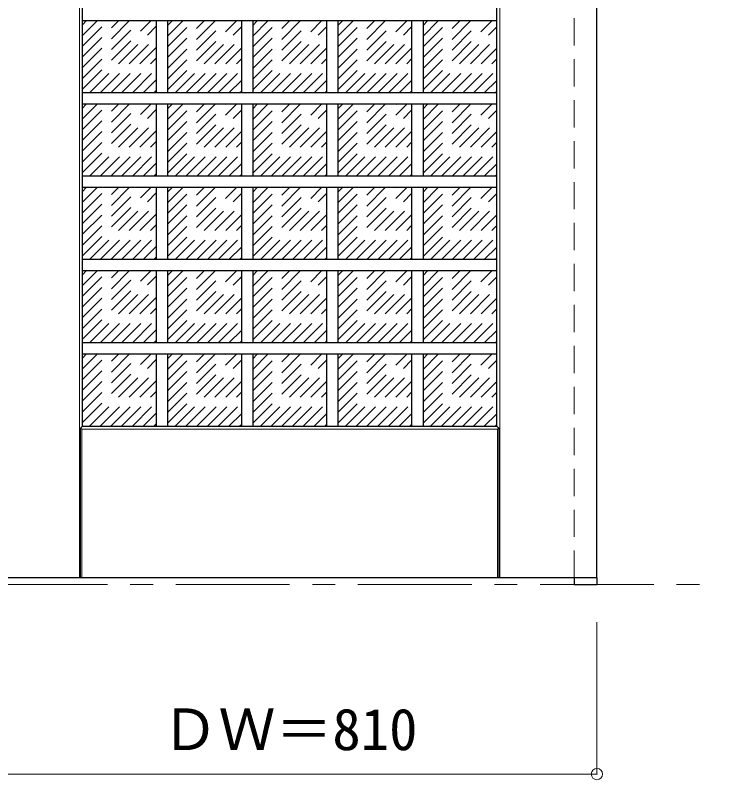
# Model space of a CAD drawing. Units: millimetres, scale not verified. Extents: x -6000 to 5700, y -4307 to 4260.
# Drawn here: x 2938 to 3859, y 1160 to 2168 of the extents above; entities that cross this region are included whole.
import ezdxf
from ezdxf.enums import TextEntityAlignment as Align

# ---------------------------------------------------------------- set-up
doc = ezdxf.new("R2010")
doc.units = ezdxf.units.MM
doc.header["$LTSCALE"] = 30
doc.header["$PDMODE"] = 32
doc.header["$PDSIZE"] = 15
doc.linetypes.add('CHAIN1', pattern=[8, 5, -1, 1, -1])
doc.linetypes.add('DASHED1', pattern=[1.8, 1.2, -0.6])
for name, color, linetype, lineweight in [('0-1_通り芯', 7, 'CHAIN1', 18), ('0-2_扉', 3, 'Continuous', 25), ('0-3_仕上げ', 4, 'Continuous', 9), ('0-4_枠', 3, 'Continuous', 25), ('0-B_寸法', 7, 'Continuous', 9), ('0-C_ハッチ', 4, 'DASHED1', 9)]:
    doc.layers.add(name, color=color, linetype=linetype, lineweight=lineweight)
doc.styles.add('ＭＳ ゴシック', font='')
doc.styles.get('ＭＳ ゴシック').set_extended_font_data('MS Gothic')

msp = doc.modelspace()

# ---------------------------------------------------------------- linework, layer by layer
at = {"layer": '0-1_通り芯'}
msp.add_line((-5490, 1418), (5690, 1418), dxfattribs=at)
at = {"layer": '0-2_扉', "color": 4, "linetype": 'DASHED1', "lineweight": 9}
msp.add_line((3675, 1426.5), (3675, 3409.5), dxfattribs=at)
at = {"layer": '0-2_扉'}
for q in [(3705, 3409.5), (2895, 1426.5)]:
    msp.add_line((3705, 1426.5), q, dxfattribs=at)
at = {"layer": '0-3_仕上げ', "color": 7, "lineweight": 18}
for p, q in [((3023, 1426.5), (3023, 3409.5)), ((3577, 1426.5), (3577, 3409.5)), ((3024.5, 1624), (3027, 1626.5)), ((3024.5, 1426.5), (3024.5, 1624)), ((3026, 1622.5), (3024.5, 1624)), ((3573, 1626.5), (3575.5, 1624)), ((3574, 1622.5), (3575.5, 1624)), ((3575.5, 1426.5), (3575.5, 1624)), ((3026, 1426.5), (3026, 1622.5)), ((3026, 1622.5), (3574, 1622.5)), ((3574, 1426.5), (3574, 1622.5))]:
    msp.add_line(p, q, dxfattribs=at)
at = {"layer": '0-3_仕上げ', "color": 3, "lineweight": 25}
for p, q in [((3027, 1626.5), (3027, 3259.5)), ((3573, 1626.5), (3573, 3259.5)), ((3573, 2160.83), (3027, 2160.83)), ((3124.2, 2160.83), (3124.2, 2065.97)), ((3139.2, 2160.83), (3139.2, 2065.97)), ((3236.4, 2160.83), (3236.4, 2065.97)), ((3251.4, 2160.83), (3251.4, 2065.97)), ((3348.6, 2160.83), (3348.6, 2065.97)), ((3363.6, 2160.83), (3363.6, 2065.97)), ((3460.8, 2160.83), (3460.8, 2065.97)), ((3475.8, 2160.83), (3475.8, 2065.97)), ((3573, 2065.97), (3027, 2065.97)), ((3573, 2050.97), (3027, 2050.97)), ((3124.2, 2050.97), (3124.2, 1956.1)), ((3139.2, 2050.97), (3139.2, 1956.1)), ((3236.4, 2050.97), (3236.4, 1956.1)), ((3251.4, 2050.97), (3251.4, 1956.1)), ((3348.6, 2050.97), (3348.6, 1956.1)), ((3363.6, 2050.97), (3363.6, 1956.1)), ((3460.8, 2050.97), (3460.8, 1956.1)), ((3475.8, 2050.97), (3475.8, 1956.1)), ((3573, 1956.1), (3027, 1956.1)), ((3573, 1941.1), (3027, 1941.1)), ((3124.2, 1941.1), (3124.2, 1846.23)), ((3139.2, 1941.1), (3139.2, 1846.23)), ((3236.4, 1941.1), (3236.4, 1846.23)), ((3251.4, 1941.1), (3251.4, 1846.23)), ((3348.6, 1941.1), (3348.6, 1846.23)), ((3363.6, 1941.1), (3363.6, 1846.23)), ((3460.8, 1941.1), (3460.8, 1846.23)), ((3475.8, 1941.1), (3475.8, 1846.23)), ((3573, 1846.23), (3027, 1846.23)), ((3573, 1831.23), (3027, 1831.23)), ((3124.2, 1831.23), (3124.2, 1736.37)), ((3139.2, 1831.23), (3139.2, 1736.37)), ((3236.4, 1831.23), (3236.4, 1736.37)), ((3251.4, 1831.23), (3251.4, 1736.37)), ((3348.6, 1831.23), (3348.6, 1736.37)), ((3363.6, 1831.23), (3363.6, 1736.37)), ((3460.8, 1831.23), (3460.8, 1736.37)), ((3475.8, 1831.23), (3475.8, 1736.37)), ((3573, 1736.37), (3027, 1736.37)), ((3573, 1721.37), (3027, 1721.37)), ((3124.2, 1721.37), (3124.2, 1626.5)), ((3139.2, 1721.37), (3139.2, 1626.5)), ((3236.4, 1721.37), (3236.4, 1626.5)), ((3251.4, 1721.37), (3251.4, 1626.5)), ((3348.6, 1721.37), (3348.6, 1626.5)), ((3363.6, 1721.37), (3363.6, 1626.5)), ((3460.8, 1721.37), (3460.8, 1626.5)), ((3475.8, 1721.37), (3475.8, 1626.5)), ((3027, 1626.5), (3573, 1626.5))]:
    msp.add_line(p, q, dxfattribs=at)
at = {"layer": '0-4_枠', "color": 4, "linetype": 'DASHED1', "lineweight": 9}
for p, q in [((3675, 1426.5), (3675, 3423)), ((3705, 1426.5), (3705, 3423))]:
    msp.add_line(p, q, dxfattribs=at)
at = {"layer": '0-4_枠'}
for p, q in [((3675, 1426.5), (3675, 1418)), ((3705, 1426.5), (3705, 1418)), ((3675, 1418), (3705, 1418))]:
    msp.add_line(p, q, dxfattribs=at)
at = {"layer": '0-B_寸法', "color": 4}
for p, q in [((3705, 1168), (3705, 1368)), ((2085, 1168), (3705, 1168))]:
    msp.add_line(p, q, dxfattribs=at)
at = {"layer": '0-B_寸法'}
msp.add_point((3705, 1168), dxfattribs=at)
at = {"layer": '0-C_ハッチ'}
for p, q in [((3027, 2071.02), (3116.81, 2160.83)), ((3027, 2085.16), (3102.67, 2160.83)), ((3027, 2099.31), (3088.53, 2160.83)), ((3027, 2113.45), (3074.39, 2160.83)), ((3027, 2127.59), (3060.24, 2160.83)), ((3027, 2141.73), (3046.1, 2160.83)), ((3027, 2155.87), (3031.96, 2160.83)), ((3139.2, 2070.08), (3229.95, 2160.83)), ((3139.2, 2084.23), (3215.81, 2160.83)), ((3139.2, 2098.37), (3201.66, 2160.83)), ((3139.2, 2112.51), (3187.52, 2160.83)), ((3139.2, 2126.65), (3173.38, 2160.83)), ((3139.2, 2140.79), (3159.24, 2160.83)), ((3139.2, 2154.94), (3145.1, 2160.83)), ((3251.4, 2070.08), (3342.15, 2160.83)), ((3251.4, 2084.23), (3328.01, 2160.83)), ((3251.4, 2098.37), (3313.86, 2160.83)), ((3251.4, 2112.51), (3299.72, 2160.83)), ((3251.4, 2126.65), (3285.58, 2160.83)), ((3251.4, 2140.79), (3271.44, 2160.83)), ((3251.4, 2154.94), (3257.3, 2160.83)), ((3363.6, 2070.08), (3454.35, 2160.83)), ((3363.6, 2084.23), (3440.21, 2160.83)), ((3363.6, 2098.37), (3426.06, 2160.83)), ((3363.6, 2112.51), (3411.92, 2160.83)), ((3363.6, 2126.65), (3397.78, 2160.83)), ((3363.6, 2140.79), (3383.64, 2160.83)), ((3363.6, 2154.94), (3369.5, 2160.83)), ((3475.8, 2070.08), (3566.55, 2160.83)), ((3475.8, 2084.23), (3552.41, 2160.83)), ((3475.8, 2098.37), (3538.26, 2160.83)), ((3475.8, 2112.51), (3524.12, 2160.83)), ((3475.8, 2126.65), (3509.98, 2160.83)), ((3475.8, 2140.79), (3495.84, 2160.83)), ((3475.8, 2154.94), (3481.7, 2160.83)), ((3036.09, 2065.97), (3124.2, 2154.08)), ((3149.22, 2065.97), (3236.4, 2153.14)), ((3261.42, 2065.97), (3348.6, 2153.14)), ((3373.62, 2065.97), (3460.8, 2153.14)), ((3485.82, 2065.97), (3573, 2153.14)), ((3050.23, 2065.97), (3124.2, 2139.94)), ((3163.37, 2065.97), (3236.4, 2139)), ((3275.57, 2065.97), (3348.6, 2139)), ((3387.77, 2065.97), (3460.8, 2139)), ((3499.97, 2065.97), (3573, 2139)), ((3064.37, 2065.97), (3124.2, 2125.79)), ((3177.51, 2065.97), (3236.4, 2124.86)), ((3289.71, 2065.97), (3348.6, 2124.86)), ((3401.91, 2065.97), (3460.8, 2124.86)), ((3514.11, 2065.97), (3573, 2124.86)), ((3078.51, 2065.97), (3124.2, 2111.65)), ((3191.65, 2065.97), (3236.4, 2110.72)), ((3303.85, 2065.97), (3348.6, 2110.72)), ((3416.05, 2065.97), (3460.8, 2110.72)), ((3528.25, 2065.97), (3573, 2110.72)), ((3092.66, 2065.97), (3124.2, 2097.51)), ((3205.79, 2065.97), (3236.4, 2096.57)), ((3317.99, 2065.97), (3348.6, 2096.57)), ((3430.19, 2065.97), (3460.8, 2096.57)), ((3542.39, 2065.97), (3573, 2096.57)), ((3106.8, 2065.97), (3124.2, 2083.37)), ((3219.94, 2065.97), (3236.4, 2082.43)), ((3332.14, 2065.97), (3348.6, 2082.43)), ((3444.34, 2065.97), (3460.8, 2082.43)), ((3556.54, 2065.97), (3573, 2082.43)), ((3120.94, 2065.97), (3124.2, 2069.23)), ((3234.08, 2065.97), (3236.4, 2068.29)), ((3346.28, 2065.97), (3348.6, 2068.29)), ((3458.48, 2065.97), (3460.8, 2068.29)), ((3570.68, 2065.97), (3573, 2068.29)), ((3027, 1961.15), (3116.81, 2050.97)), ((3027, 1975.3), (3102.67, 2050.97)), ((3027, 1989.44), (3088.53, 2050.97)), ((3027, 2003.58), (3074.39, 2050.97)), ((3027, 2017.72), (3060.24, 2050.97)), ((3027, 2031.86), (3046.1, 2050.97)), ((3027, 2046.01), (3031.96, 2050.97)), ((3139.2, 1960.22), (3229.95, 2050.97)), ((3139.2, 1974.36), (3215.81, 2050.97)), ((3139.2, 1988.5), (3201.66, 2050.97)), ((3139.2, 2002.64), (3187.52, 2050.97)), ((3139.2, 2016.79), (3173.38, 2050.97)), ((3139.2, 2030.93), (3159.24, 2050.97)), ((3139.2, 2045.07), (3145.1, 2050.97)), ((3251.4, 1960.22), (3342.15, 2050.97)), ((3251.4, 1974.36), (3328.01, 2050.97)), ((3251.4, 1988.5), (3313.86, 2050.97)), ((3251.4, 2002.64), (3299.72, 2050.97)), ((3251.4, 2016.79), (3285.58, 2050.97)), ((3251.4, 2030.93), (3271.44, 2050.97)), ((3251.4, 2045.07), (3257.3, 2050.97)), ((3363.6, 1960.22), (3454.35, 2050.97)), ((3363.6, 1974.36), (3440.21, 2050.97)), ((3363.6, 1988.5), (3426.06, 2050.97)), ((3363.6, 2002.64), (3411.92, 2050.97)), ((3363.6, 2016.79), (3397.78, 2050.97)), ((3363.6, 2030.93), (3383.64, 2050.97)), ((3363.6, 2045.07), (3369.5, 2050.97)), ((3475.8, 1960.22), (3566.55, 2050.97)), ((3475.8, 1974.36), (3552.41, 2050.97)), ((3475.8, 1988.5), (3538.26, 2050.97)), ((3475.8, 2002.64), (3524.12, 2050.97)), ((3475.8, 2016.79), (3509.98, 2050.97)), ((3475.8, 2030.93), (3495.84, 2050.97)), ((3475.8, 2045.07), (3481.7, 2050.97)), ((3036.09, 1956.1), (3124.2, 2044.21)), ((3149.22, 1956.1), (3236.4, 2043.27)), ((3261.42, 1956.1), (3348.6, 2043.27)), ((3373.62, 1956.1), (3460.8, 2043.27)), ((3485.82, 1956.1), (3573, 2043.27)), ((3050.23, 1956.1), (3124.2, 2030.07)), ((3163.37, 1956.1), (3236.4, 2029.13)), ((3275.57, 1956.1), (3348.6, 2029.13)), ((3387.77, 1956.1), (3460.8, 2029.13)), ((3499.97, 1956.1), (3573, 2029.13)), ((3064.37, 1956.1), (3124.2, 2015.93)), ((3177.51, 1956.1), (3236.4, 2014.99)), ((3289.71, 1956.1), (3348.6, 2014.99)), ((3401.91, 1956.1), (3460.8, 2014.99)), ((3514.11, 1956.1), (3573, 2014.99)), ((3078.51, 1956.1), (3124.2, 2001.79)), ((3191.65, 1956.1), (3236.4, 2000.85)), ((3303.85, 1956.1), (3348.6, 2000.85)), ((3416.05, 1956.1), (3460.8, 2000.85)), ((3528.25, 1956.1), (3573, 2000.85)), ((3092.66, 1956.1), (3124.2, 1987.64)), ((3205.79, 1956.1), (3236.4, 1986.71)), ((3317.99, 1956.1), (3348.6, 1986.71)), ((3430.19, 1956.1), (3460.8, 1986.71)), ((3542.39, 1956.1), (3573, 1986.71)), ((3106.8, 1956.1), (3124.2, 1973.5)), ((3219.94, 1956.1), (3236.4, 1972.56)), ((3332.14, 1956.1), (3348.6, 1972.56)), ((3444.34, 1956.1), (3460.8, 1972.56)), ((3556.54, 1956.1), (3573, 1972.56)), ((3120.94, 1956.1), (3124.2, 1959.36)), ((3234.08, 1956.1), (3236.4, 1958.42)), ((3346.28, 1956.1), (3348.6, 1958.42)), ((3458.48, 1956.1), (3460.8, 1958.42)), ((3570.68, 1956.1), (3573, 1958.42)), ((3027, 1851.29), (3116.81, 1941.1)), ((3027, 1865.43), (3102.67, 1941.1)), ((3027, 1879.57), (3088.53, 1941.1)), ((3027, 1893.71), (3074.39, 1941.1)), ((3027, 1907.86), (3060.24, 1941.1)), ((3027, 1922), (3046.1, 1941.1)), ((3027, 1936.14), (3031.96, 1941.1)), ((3139.2, 1850.35), (3229.95, 1941.1)), ((3139.2, 1864.49), (3215.81, 1941.1)), ((3139.2, 1878.63), (3201.66, 1941.1)), ((3139.2, 1892.78), (3187.52, 1941.1)), ((3139.2, 1906.92), (3173.38, 1941.1)), ((3139.2, 1921.06), (3159.24, 1941.1)), ((3139.2, 1935.2), (3145.1, 1941.1)), ((3251.4, 1850.35), (3342.15, 1941.1)), ((3251.4, 1864.49), (3328.01, 1941.1)), ((3251.4, 1878.63), (3313.86, 1941.1)), ((3251.4, 1892.78), (3299.72, 1941.1)), ((3251.4, 1906.92), (3285.58, 1941.1)), ((3251.4, 1921.06), (3271.44, 1941.1)), ((3251.4, 1935.2), (3257.3, 1941.1)), ((3363.6, 1850.35), (3454.35, 1941.1)), ((3363.6, 1864.49), (3440.21, 1941.1)), ((3363.6, 1878.63), (3426.06, 1941.1)), ((3363.6, 1892.78), (3411.92, 1941.1)), ((3363.6, 1906.92), (3397.78, 1941.1)), ((3363.6, 1921.06), (3383.64, 1941.1)), ((3363.6, 1935.2), (3369.5, 1941.1)), ((3475.8, 1850.35), (3566.55, 1941.1)), ((3475.8, 1864.49), (3552.41, 1941.1)), ((3475.8, 1878.63), (3538.26, 1941.1)), ((3475.8, 1892.78), (3524.12, 1941.1)), ((3475.8, 1906.92), (3509.98, 1941.1)), ((3475.8, 1921.06), (3495.84, 1941.1)), ((3475.8, 1935.2), (3481.7, 1941.1)), ((3036.09, 1846.23), (3124.2, 1934.35)), ((3149.22, 1846.23), (3236.4, 1933.41)), ((3261.42, 1846.23), (3348.6, 1933.41)), ((3373.62, 1846.23), (3460.8, 1933.41)), ((3485.82, 1846.23), (3573, 1933.41)), ((3050.23, 1846.23), (3124.2, 1920.2)), ((3163.37, 1846.23), (3236.4, 1919.27)), ((3275.57, 1846.23), (3348.6, 1919.27)), ((3387.77, 1846.23), (3460.8, 1919.27)), ((3499.97, 1846.23), (3573, 1919.27)), ((3064.37, 1846.23), (3124.2, 1906.06)), ((3177.51, 1846.23), (3236.4, 1905.12)), ((3289.71, 1846.23), (3348.6, 1905.12)), ((3401.91, 1846.23), (3460.8, 1905.12)), ((3514.11, 1846.23), (3573, 1905.12)), ((3078.51, 1846.23), (3124.2, 1891.92)), ((3191.65, 1846.23), (3236.4, 1890.98)), ((3303.85, 1846.23), (3348.6, 1890.98)), ((3416.05, 1846.23), (3460.8, 1890.98)), ((3528.25, 1846.23), (3573, 1890.98)), ((3092.66, 1846.23), (3124.2, 1877.78)), ((3205.79, 1846.23), (3236.4, 1876.84)), ((3317.99, 1846.23), (3348.6, 1876.84)), ((3430.19, 1846.23), (3460.8, 1876.84)), ((3542.39, 1846.23), (3573, 1876.84)), ((3106.8, 1846.23), (3124.2, 1863.63)), ((3219.94, 1846.23), (3236.4, 1862.7)), ((3332.14, 1846.23), (3348.6, 1862.7)), ((3444.34, 1846.23), (3460.8, 1862.7)), ((3556.54, 1846.23), (3573, 1862.7)), ((3120.94, 1846.23), (3124.2, 1849.49)), ((3234.08, 1846.23), (3236.4, 1848.56)), ((3346.28, 1846.23), (3348.6, 1848.56)), ((3458.48, 1846.23), (3460.8, 1848.56)), ((3570.68, 1846.23), (3573, 1848.56)), ((3027, 1741.42), (3116.81, 1831.23)), ((3027, 1755.56), (3102.67, 1831.23)), ((3027, 1769.71), (3088.53, 1831.23)), ((3027, 1783.85), (3074.39, 1831.23)), ((3027, 1797.99), (3060.24, 1831.23)), ((3027, 1812.13), (3046.1, 1831.23)), ((3027, 1826.27), (3031.96, 1831.23)), ((3036.09, 1736.37), (3124.2, 1824.48)), ((3139.2, 1740.48), (3229.95, 1831.23)), ((3139.2, 1754.63), (3215.81, 1831.23)), ((3139.2, 1768.77), (3201.66, 1831.23)), ((3139.2, 1782.91), (3187.52, 1831.23)), ((3139.2, 1797.05), (3173.38, 1831.23)), ((3139.2, 1811.19), (3159.24, 1831.23)), ((3139.2, 1825.34), (3145.1, 1831.23)), ((3251.4, 1740.48), (3342.15, 1831.23)), ((3251.4, 1754.63), (3328.01, 1831.23)), ((3251.4, 1768.77), (3313.86, 1831.23)), ((3251.4, 1782.91), (3299.72, 1831.23)), ((3251.4, 1797.05), (3285.58, 1831.23)), ((3251.4, 1811.19), (3271.44, 1831.23)), ((3251.4, 1825.34), (3257.3, 1831.23)), ((3363.6, 1740.48), (3454.35, 1831.23)), ((3363.6, 1754.63), (3440.21, 1831.23)), ((3363.6, 1768.77), (3426.06, 1831.23)), ((3363.6, 1782.91), (3411.92, 1831.23)), ((3363.6, 1797.05), (3397.78, 1831.23)), ((3363.6, 1811.19), (3383.64, 1831.23)), ((3363.6, 1825.34), (3369.5, 1831.23)), ((3475.8, 1740.48), (3566.55, 1831.23)), ((3475.8, 1754.63), (3552.41, 1831.23)), ((3475.8, 1768.77), (3538.26, 1831.23)), ((3475.8, 1782.91), (3524.12, 1831.23)), ((3475.8, 1797.05), (3509.98, 1831.23)), ((3475.8, 1811.19), (3495.84, 1831.23)), ((3475.8, 1825.34), (3481.7, 1831.23)), ((3149.22, 1736.37), (3236.4, 1823.54)), ((3261.42, 1736.37), (3348.6, 1823.54)), ((3373.62, 1736.37), (3460.8, 1823.54)), ((3485.82, 1736.37), (3573, 1823.54)), ((3050.23, 1736.37), (3124.2, 1810.34)), ((3163.37, 1736.37), (3236.4, 1809.4)), ((3275.57, 1736.37), (3348.6, 1809.4)), ((3387.77, 1736.37), (3460.8, 1809.4)), ((3499.97, 1736.37), (3573, 1809.4)), ((3064.37, 1736.37), (3124.2, 1796.19)), ((3177.51, 1736.37), (3236.4, 1795.26)), ((3289.71, 1736.37), (3348.6, 1795.26)), ((3401.91, 1736.37), (3460.8, 1795.26)), ((3514.11, 1736.37), (3573, 1795.26)), ((3078.51, 1736.37), (3124.2, 1782.05)), ((3191.65, 1736.37), (3236.4, 1781.12)), ((3303.85, 1736.37), (3348.6, 1781.12)), ((3416.05, 1736.37), (3460.8, 1781.12)), ((3528.25, 1736.37), (3573, 1781.12)), ((3092.66, 1736.37), (3124.2, 1767.91)), ((3205.79, 1736.37), (3236.4, 1766.97)), ((3317.99, 1736.37), (3348.6, 1766.97)), ((3430.19, 1736.37), (3460.8, 1766.97)), ((3542.39, 1736.37), (3573, 1766.97)), ((3106.8, 1736.37), (3124.2, 1753.77)), ((3219.94, 1736.37), (3236.4, 1752.83)), ((3332.14, 1736.37), (3348.6, 1752.83)), ((3444.34, 1736.37), (3460.8, 1752.83)), ((3556.54, 1736.37), (3573, 1752.83)), ((3120.94, 1736.37), (3124.2, 1739.63)), ((3234.08, 1736.37), (3236.4, 1738.69)), ((3346.28, 1736.37), (3348.6, 1738.69)), ((3458.48, 1736.37), (3460.8, 1738.69)), ((3570.68, 1736.37), (3573, 1738.69)), ((3027, 1631.55), (3116.81, 1721.37)), ((3027, 1645.7), (3102.67, 1721.37)), ((3027, 1659.84), (3088.53, 1721.37)), ((3027, 1673.98), (3074.39, 1721.37)), ((3027, 1688.12), (3060.24, 1721.37)), ((3027, 1702.26), (3046.1, 1721.37)), ((3027, 1716.41), (3031.96, 1721.37)), ((3036.09, 1626.5), (3124.2, 1714.61)), ((3139.2, 1630.62), (3229.95, 1721.37)), ((3139.2, 1644.76), (3215.81, 1721.37)), ((3139.2, 1658.9), (3201.66, 1721.37)), ((3139.2, 1673.04), (3187.52, 1721.37)), ((3139.2, 1687.19), (3173.38, 1721.37)), ((3139.2, 1701.33), (3159.24, 1721.37)), ((3139.2, 1715.47), (3145.1, 1721.37)), ((3149.22, 1626.5), (3236.4, 1713.67)), ((3251.4, 1630.62), (3342.15, 1721.37)), ((3251.4, 1644.76), (3328.01, 1721.37)), ((3251.4, 1658.9), (3313.86, 1721.37)), ((3251.4, 1673.04), (3299.72, 1721.37)), ((3251.4, 1687.19), (3285.58, 1721.37)), ((3251.4, 1701.33), (3271.44, 1721.37)), ((3251.4, 1715.47), (3257.3, 1721.37)), ((3261.42, 1626.5), (3348.6, 1713.67)), ((3363.6, 1630.62), (3454.35, 1721.37)), ((3363.6, 1644.76), (3440.21, 1721.37)), ((3363.6, 1658.9), (3426.06, 1721.37)), ((3363.6, 1673.04), (3411.92, 1721.37)), ((3363.6, 1687.19), (3397.78, 1721.37)), ((3363.6, 1701.33), (3383.64, 1721.37)), ((3363.6, 1715.47), (3369.5, 1721.37)), ((3373.62, 1626.5), (3460.8, 1713.67)), ((3475.8, 1630.62), (3566.55, 1721.37)), ((3475.8, 1644.76), (3552.41, 1721.37)), ((3475.8, 1658.9), (3538.26, 1721.37)), ((3475.8, 1673.04), (3524.12, 1721.37)), ((3475.8, 1687.19), (3509.98, 1721.37)), ((3475.8, 1701.33), (3495.84, 1721.37)), ((3475.8, 1715.47), (3481.7, 1721.37)), ((3485.82, 1626.5), (3573, 1713.67)), ((3050.23, 1626.5), (3124.2, 1700.47)), ((3163.37, 1626.5), (3236.4, 1699.53)), ((3275.57, 1626.5), (3348.6, 1699.53)), ((3387.77, 1626.5), (3460.8, 1699.53)), ((3499.97, 1626.5), (3573, 1699.53)), ((3064.37, 1626.5), (3124.2, 1686.33)), ((3177.51, 1626.5), (3236.4, 1685.39)), ((3289.71, 1626.5), (3348.6, 1685.39)), ((3401.91, 1626.5), (3460.8, 1685.39)), ((3514.11, 1626.5), (3573, 1685.39)), ((3078.51, 1626.5), (3124.2, 1672.19)), ((3191.65, 1626.5), (3236.4, 1671.25)), ((3303.85, 1626.5), (3348.6, 1671.25)), ((3416.05, 1626.5), (3460.8, 1671.25)), ((3528.25, 1626.5), (3573, 1671.25)), ((3092.66, 1626.5), (3124.2, 1658.04)), ((3205.79, 1626.5), (3236.4, 1657.11)), ((3317.99, 1626.5), (3348.6, 1657.11)), ((3430.19, 1626.5), (3460.8, 1657.11)), ((3542.39, 1626.5), (3573, 1657.11)), ((3106.8, 1626.5), (3124.2, 1643.9)), ((3219.94, 1626.5), (3236.4, 1642.96)), ((3332.14, 1626.5), (3348.6, 1642.96)), ((3444.34, 1626.5), (3460.8, 1642.96)), ((3556.54, 1626.5), (3573, 1642.96)), ((3120.94, 1626.5), (3124.2, 1629.76)), ((3234.08, 1626.5), (3236.4, 1628.82)), ((3346.28, 1626.5), (3348.6, 1628.82)), ((3458.48, 1626.5), (3460.8, 1628.82)), ((3570.68, 1626.5), (3573, 1628.82))]:
    msp.add_line(p, q, dxfattribs=at)

# ---------------------------------------------------------------- texts
at = {"layer": '0-B_寸法', "style": 'ＭＳ ゴシック'}
msp.add_text('ＤＷ＝810', height=54.99, dxfattribs=at).set_placement((3131.25, 1183), align=Align.BOTTOM_LEFT)

doc.saveas('drawing.dxf')
